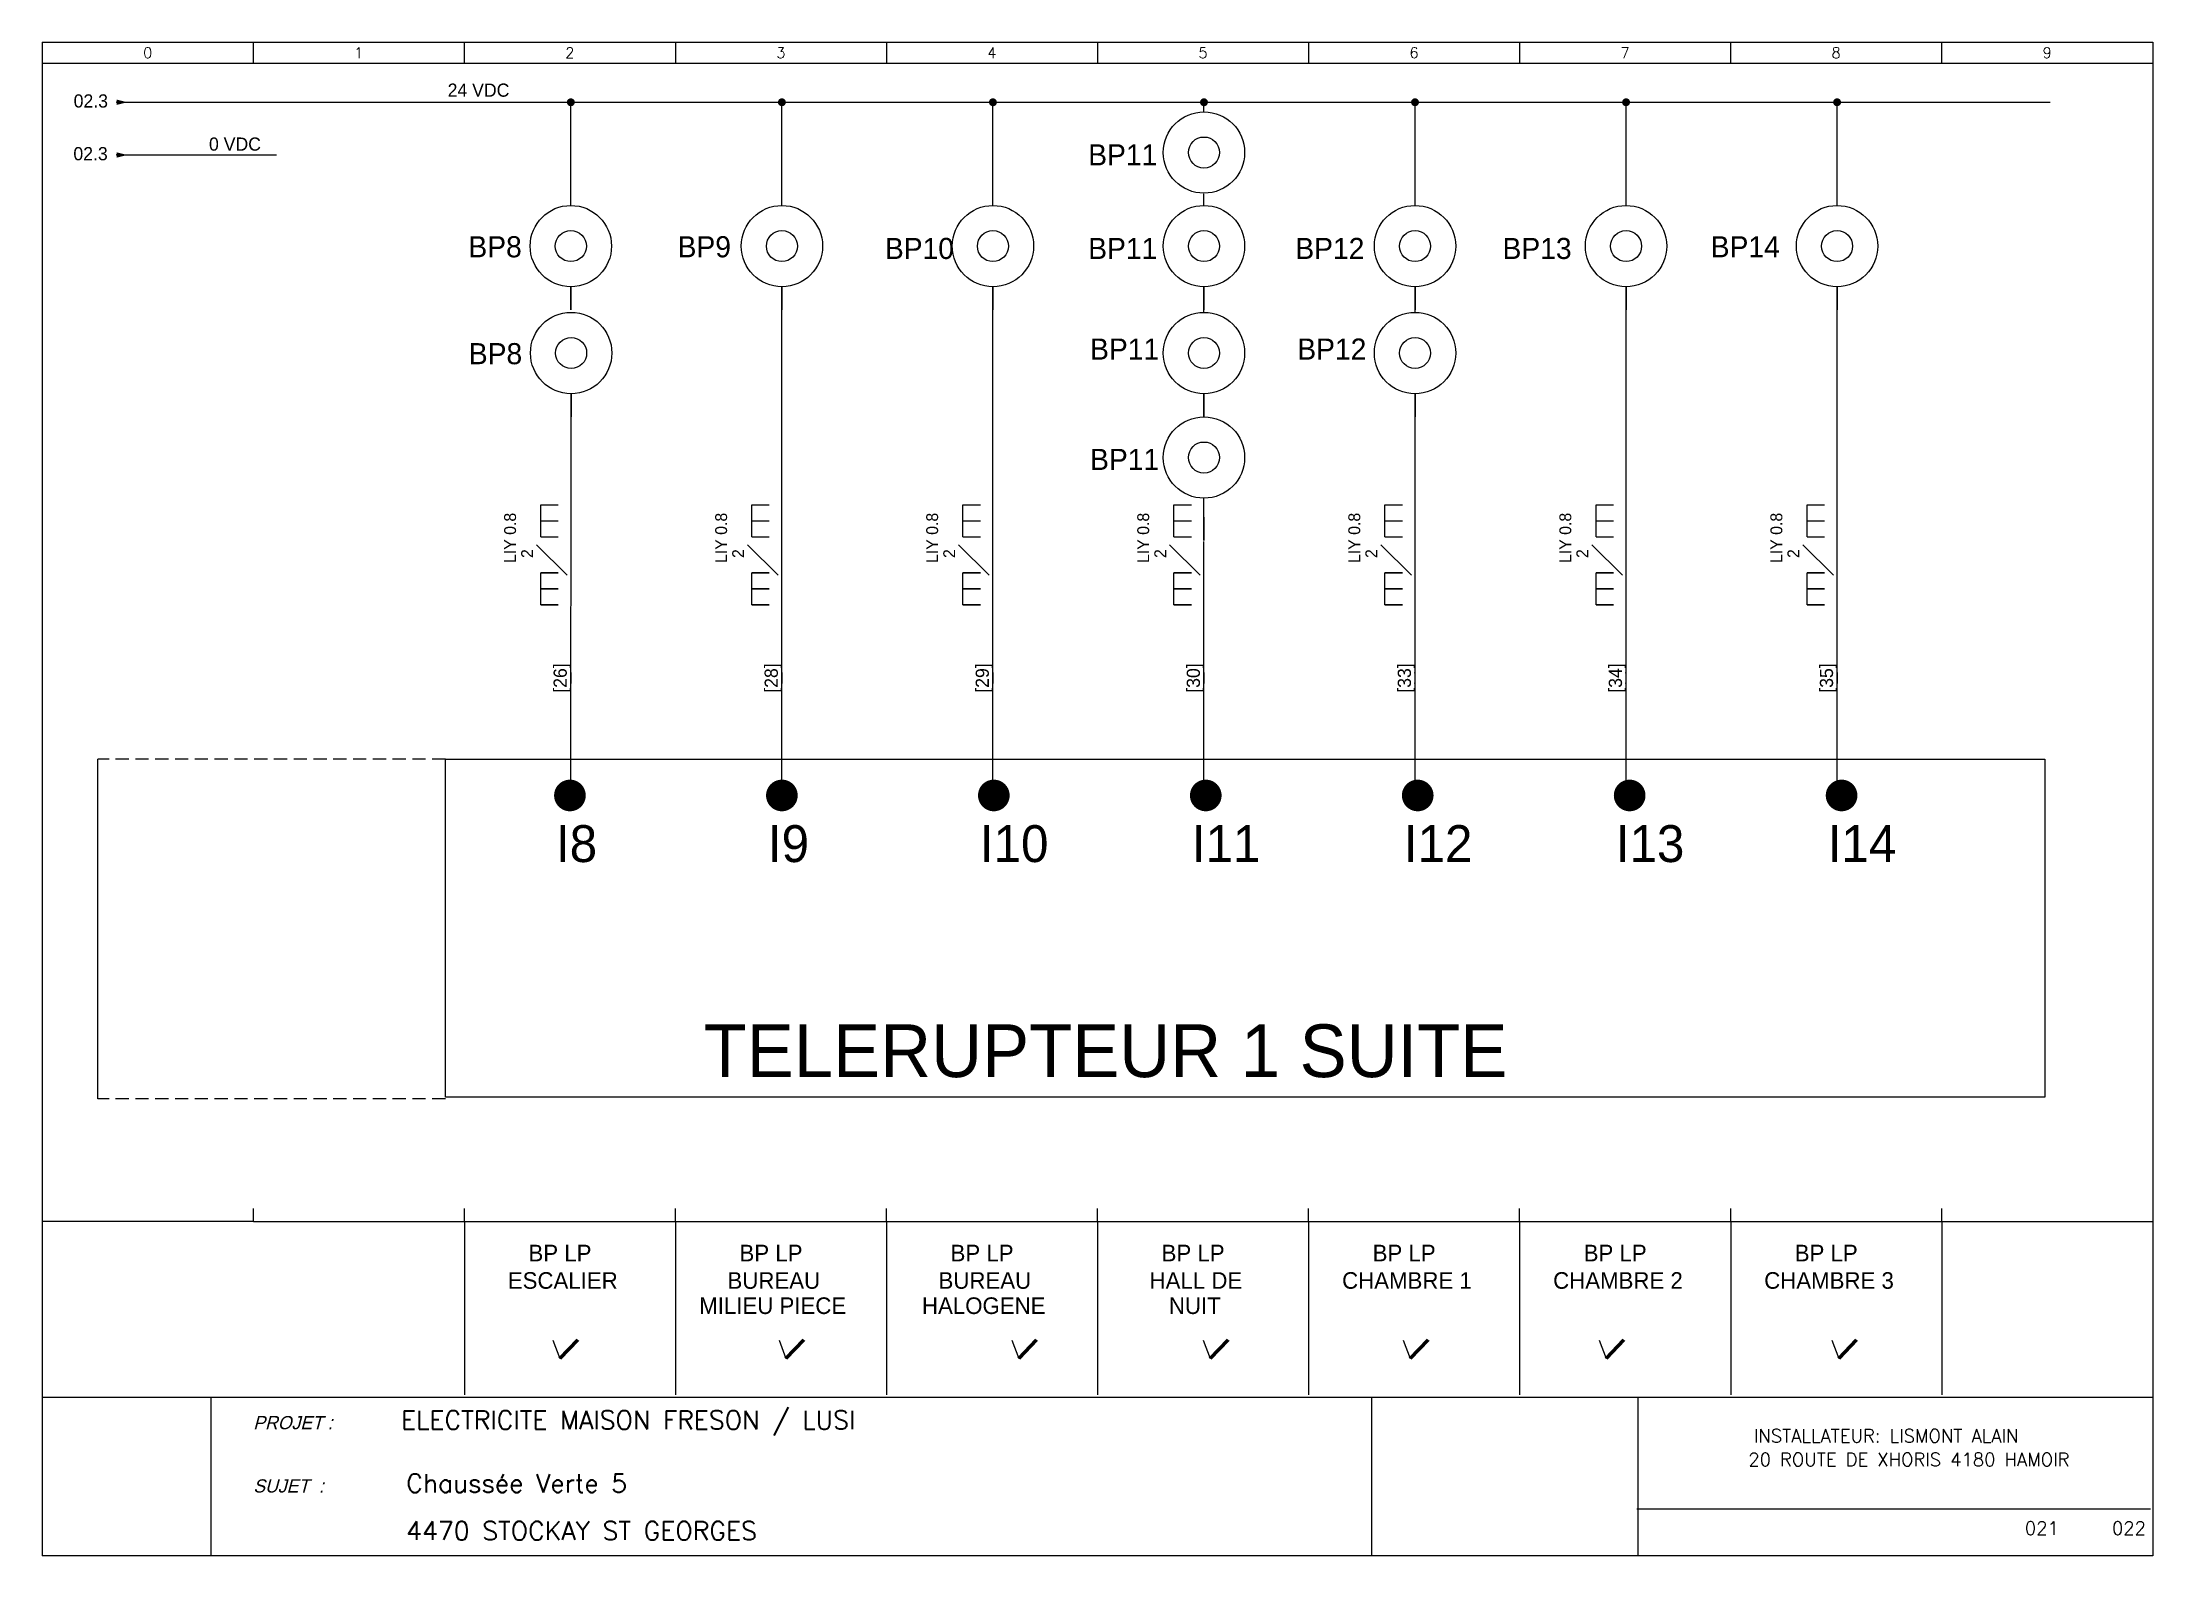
# Model space of a CAD drawing. Extents: x 5 to 405, y 4 to 291.
import ezdxf
from ezdxf.enums import TextEntityAlignment as Align

# ---------------------------------------------------------------- set-up
doc = ezdxf.new("R2010")
doc.units = 0
doc.header["$LTSCALE"] = 5
doc.header["$MEASUREMENT"] = 0
doc.linetypes.add('DASHED', pattern=[0.75, 0.5, -0.25])
doc.layers.get('0').update_dxf_attribs({"linetype": 'CONTINUOUS'})
for name, color, linetype in [('2', 1, 'CONTINUOUS'), ('3', 4, 'CONTINUOUS'), ('5', 2, 'CONTINUOUS'), ('C', 6, 'CONTINUOUS'), ('M', 6, 'CONTINUOUS'), ('S', 7, 'CONTINUOUS'), ('T2', 1, 'CONTINUOUS'), ('T3', 4, 'CONTINUOUS')]:
    doc.layers.add(name, color=color, linetype=linetype)
doc.styles.add('ROMANS', font='romans', dxfattribs={"width": 0.7, "height": 3})

# ---------------------------------------------------------------- blocks, each defined once
blk = doc.blocks.new('REFOUT')
at = {"linetype": 'Continuous'}
blk.add_solid([(0, 0.5), (0, -0.5), (2, 0)], dxfattribs=at)
at = {"layer": 'C', "color": 1, "linetype": 'Continuous'}
blk.add_point((0, 0), dxfattribs=at)
at = {"linetype": 'Continuous'}
blk.add_attdef('REF', (3, -1), '', height=2.5, dxfattribs=at)
at = {"linetype": 'Continuous', "flags": 1}
blk.add_attdef('INOUT', (-1, -2), '', height=0.5, dxfattribs=at)
blk = doc.blocks.new('TERCON09')
at = {"linetype": 'Continuous'}
for p, q in [((-0.5, 0), (0.5, 0)), ((0, -0.5), (0, 0))]:
    blk.add_line(p, q, dxfattribs=at)
at = {"linetype": 'Continuous', "const_width": 0.75}
blk.add_lwpolyline([(0, -0.375, 1), (0, 0.375, 1)], format="xyb", close=True, dxfattribs=at)
at = {"layer": 'C', "color": 1, "linetype": 'Continuous'}
blk.add_point((-0.5, 0), dxfattribs=at)
at = {"layer": 'C', "color": 4, "linetype": 'Continuous'}
blk.add_point((-0.5, 0), dxfattribs=at)
at = {"layer": 'C', "color": 5, "linetype": 'Continuous'}
blk.add_point((0, 0), dxfattribs=at)
at = {"layer": 'C', "color": 3, "linetype": 'Continuous'}
blk.add_point((0.5, 0), dxfattribs=at)
at = {"layer": 'C', "color": 2, "linetype": 'Continuous'}
blk.add_point((0, -0.5), dxfattribs=at)
at = {"layer": 'C', "color": 6, "linetype": 'Continuous'}
blk.add_point((0, -0.5), dxfattribs=at)
blk = doc.blocks.new('CABLE_TYPE2')
for p, q in [((-2.09, 10.43), (1.22, 10.43)), ((-2.09, 4.35), (-2.09, 10.43)), ((-2.09, 7.39), (1.22, 7.39)), ((-2.09, 7.39), (1.22, 7.39)), ((-2.09, 4.35), (1.22, 4.35)), ((-2.09, 4.35), (1.22, 4.35)), ((-2.91, 2.87), (2.91, -2.87)), ((1.22, -2.43), (-2.09, -2.43)), ((-2.09, -2.43), (1.22, -2.43)), ((-2.09, -8.52), (-2.09, -2.43)), ((1.22, -5.47), (-2.09, -5.47)), ((1.22, -5.47), (-2.09, -5.47)), ((-2.09, -5.47), (1.22, -5.47)), ((-2.09, -5.47), (1.22, -5.47)), ((1.22, -8.52), (-2.09, -8.52)), ((1.22, -8.52), (-2.09, -8.52)), ((-2.09, -8.52), (1.22, -8.52)), ((-2.09, -8.52), (1.22, -8.52))]:
    blk.add_line(p, q)
at = {"layer": 'T2', "linetype": 'Continuous'}
for tag, p in [('TYPE_CABLE', (-6.79, 8.94)), ('NBR_FILS', (-3.56, 2.04))]:
    blk.add_attdef(tag, text='', height=2.25, rotation=90, dxfattribs=at).set_placement(p, align=Align.RIGHT)
blk = doc.blocks.new('LINENUMV')
at = {"linetype": 'Continuous'}
for p, q in [((0, 1), (0, 0)), ((0, 0), (0, -1))]:
    blk.add_line(p, q, dxfattribs=at)
at = {"layer": 'C', "color": 1, "linetype": 'Continuous'}
blk.add_point((0, 1), dxfattribs=at)
at = {"layer": 'C', "color": 2, "linetype": 'Continuous'}
blk.add_point((0, -1), dxfattribs=at)
at = {"layer": 'T2', "linetype": 'Continuous'}
blk.add_attdef('LINENR', text='', height=2.5, rotation=90, dxfattribs=at).set_placement((0, 0), align=Align.BOTTOM_CENTER)
blk = doc.blocks.new('COMMENT')
for p, q in [((0, 0), (40, 0)), ((0, 0), (0, -32.88)), ((40, 0), (40, -32.88))]:
    blk.add_line(p, q)
at = {"linetype": 'Continuous'}
for tag, p in [('COMM1', (18.11, -7.55)), ('COMM2', (18.64, -12.75)), ('COMM3', (18.43, -17.53))]:
    blk.add_attdef(tag, text='', height=3.15, dxfattribs=at).set_placement(p, align=Align.CENTER)
blk = doc.blocks.new('ZONENR')
at = {"layer": '2', "style": 'ROMANS'}
blk.add_attdef('ZONENR', text='', height=2, dxfattribs=at).set_placement((20, 2), align=Align.MIDDLE)
blk = doc.blocks.new('CARTOUCHE')
at = {"color": 4}
blk.add_line((317.25, 13.9), (414.59, 13.9), dxfattribs=at)
at = {"layer": '2'}
for p, q in [((55, 292), (55, 288)), ((95, 292), (95, 288)), ((135, 292), (135, 288)), ((175, 292), (175, 288)), ((215, 292), (215, 288)), ((255, 292), (255, 288)), ((295, 292), (295, 288)), ((335, 292), (335, 288)), ((375, 292), (375, 288)), ((15, 288), (415, 288))]:
    blk.add_line(p, q, dxfattribs=at)
at = {"layer": '3'}
for p, q in [((15, 292), (415, 292)), ((15, 292), (15, 5)), ((415, 292), (415, 5)), ((415, 35), (15, 35)), ((47, 5), (47, 35)), ((415, 5), (15, 5))]:
    blk.add_line(p, q, dxfattribs=at)
for points in [[(267, 5), (267, 35)], [(317.5, 5), (317.5, 35)]]:
    blk.add_lwpolyline(points, dxfattribs=at)
at = {"layer": '2'}
for p, values in [((15, 288), {'ZONENR': '0'}), ((55, 288), {'ZONENR': '1'}), ((95, 288), {'ZONENR': '2'}), ((135, 288), {'ZONENR': '3'}), ((175, 288), {'ZONENR': '4'}), ((215, 288), {'ZONENR': '5'}), ((255, 288), {'ZONENR': '6'}), ((295, 288), {'ZONENR': '7'}), ((335, 288), {'ZONENR': '8'}), ((375, 288), {'ZONENR': '9'})]:
    blk.add_blockref('ZONENR', p, dxfattribs=at).add_auto_attribs(values)
at = {"layer": 'T2', "oblique": 15}
for s, p in [('PROJET :', (55, 29)), ('SUJET  :', (55, 17))]:
    blk.add_text(s, height=2.5, dxfattribs=at).set_placement(p)
at = {"layer": 'T3', "style": 'ROMANS'}
for tag, p in [('PROJET', (107, 26)), ('SUJET1', (78, 17)), ('SUJET2', (78, 11.5))]:
    blk.add_attdef(tag, p, '', height=3.5, dxfattribs=at)

msp = doc.modelspace()

# ---------------------------------------------------------------- linework, layer by layer
for p, q in [((45, 288), (45, 288)), ((45, 67.83), (45, 70.28)), ((85, 67.83), (85, 70.28)), ((85, 67.83), (85, 70.28)), ((85, 67.83), (85, 69.89)), ((125, 67.83), (125, 70.28)), ((125, 67.83), (125, 70.28)), ((125, 67.83), (125, 69.89)), ((165, 67.83), (165, 70.28)), ((165, 67.83), (165, 70.28)), ((165, 67.83), (165, 69.89)), ((205, 67.83), (205, 70.28)), ((205, 67.83), (205, 70.28)), ((205, 67.83), (205, 70.28)), ((205, 67.83), (205, 69.89)), ((205, 67.83), (205, 69.89)), ((245, 67.83), (245, 70.28)), ((245, 67.83), (245, 70.28)), ((245, 67.83), (245, 69.89)), ((285, 67.83), (285, 70.28)), ((285, 67.83), (285, 70.28)), ((285, 67.83), (285, 69.89)), ((325, 67.83), (325, 70.28)), ((325, 67.83), (325, 70.28)), ((325, 67.83), (325, 70.28)), ((325, 67.83), (325, 69.89)), ((325, 67.83), (325, 69.89)), ((365, 67.83), (365, 70.28)), ((365, 67.83), (365, 69.89)), ((45, 67.83), (5, 67.83)), ((45, 67.83), (85, 67.83)), ((85, 67.83), (405, 67.83)), ((85, 67.83), (125, 67.83)), ((125, 67.83), (165, 67.83)), ((165, 67.83), (205, 67.83)), ((205, 67.83), (245, 67.83)), ((245, 67.83), (285, 67.83)), ((285, 67.83), (325, 67.83)), ((325, 67.83), (365, 67.83))]:
    msp.add_line(p, q)
at = {"layer": '2'}
for p, q in [((19.11, 280.06), (385.52, 280.06)), ((105.17, 264.12), (105.17, 280.06)), ((145.17, 264.12), (145.17, 280.06)), ((185.17, 264.12), (185.17, 280.06)), ((225.17, 280.06), (225.17, 280.06)), ((265.17, 264.12), (265.17, 280.06)), ((305.17, 264.12), (305.17, 280.06)), ((345.17, 264.12), (345.17, 280.06)), ((19.11, 270.06), (49.41, 270.06)), ((145.17, 148.62), (145.17, 240.22)), ((185.17, 148.62), (185.17, 240.22)), ((305.17, 148.62), (305.17, 241.54)), ((345.17, 148.62), (345.17, 241.54)), ((105.17, 148.62), (105.23, 220.42)), ((265.17, 148.62), (265.17, 220.42)), ((225.17, 148.62), (225.17, 196.76))]:
    msp.add_line(p, q, dxfattribs=at)
at = {"layer": '5'}
for p, q in [((101.75, 45.34), (103.08, 41.86)), ((144.63, 45.34), (145.95, 41.86)), ((188.74, 45.34), (190.06, 41.86)), ((225.02, 45.34), (226.34, 41.86)), ((262.94, 45.34), (264.27, 41.86)), ((300.05, 45.34), (301.37, 41.86)), ((344.16, 45.34), (345.48, 41.86))]:
    msp.add_line(p, q, dxfattribs=at)
at = {"layer": '5', "lineweight": 100}
for p, q in [((103.08, 41.86), (106.47, 45.39)), ((145.95, 41.86), (149.34, 45.39)), ((190.06, 41.86), (193.45, 45.39)), ((226.34, 41.86), (229.73, 45.39)), ((264.27, 41.86), (267.66, 45.39)), ((301.37, 41.86), (304.76, 45.39)), ((345.48, 41.86), (348.87, 45.39))]:
    msp.add_line(p, q, dxfattribs=at)
at = {"layer": 'M'}
for p, q in [((5, 288), (5, 139.81)), ((225.17, 278.24), (225.17, 279.69)), ((105.17, 260.49), (105.17, 264.12)), ((145.17, 260.49), (145.17, 264.12)), ((185.17, 260.49), (185.17, 264.12)), ((265.17, 260.49), (265.17, 264.12)), ((305.17, 260.49), (305.17, 264.12)), ((345.17, 260.49), (345.17, 264.12)), ((225.17, 260.49), (225.17, 262.67)), ((105.17, 241.54), (105.17, 245.17)), ((105.17, 245.07), (105.17, 240.69)), ((105.17, 240.69), (105.17, 245.07)), ((145.17, 241.54), (145.17, 245.17)), ((145.17, 245.07), (145.17, 240.69)), ((145.17, 240.69), (145.17, 245.07)), ((185.17, 241.54), (185.17, 245.17)), ((185.17, 245.07), (185.17, 240.69)), ((185.17, 240.69), (185.17, 245.07)), ((225.17, 241.54), (225.17, 245.17)), ((225.17, 245.07), (225.17, 240.69)), ((225.17, 240.69), (225.17, 245.07)), ((265.17, 241.54), (265.17, 245.17)), ((265.17, 245.07), (265.17, 240.69)), ((265.17, 240.69), (265.17, 245.07)), ((305.17, 241.54), (305.17, 245.17)), ((305.17, 245.07), (305.17, 240.69)), ((305.17, 240.69), (305.17, 245.07)), ((345.17, 241.54), (345.17, 245.17)), ((345.17, 245.07), (345.17, 240.69)), ((345.17, 240.69), (345.17, 245.07)), ((145.17, 240.22), (145.17, 243.84)), ((185.17, 240.22), (185.17, 243.84)), ((225.17, 240.22), (225.17, 243.84)), ((265.17, 240.22), (265.17, 243.84)), ((305.17, 240.22), (305.17, 243.84)), ((105.23, 221.27), (105.23, 224.9)), ((105.23, 224.8), (105.23, 220.42)), ((105.23, 220.42), (105.23, 224.8)), ((225.17, 221.27), (225.17, 224.9)), ((225.17, 224.8), (225.17, 220.42)), ((225.17, 220.42), (225.17, 224.8)), ((265.17, 221.27), (265.17, 224.9)), ((265.17, 224.8), (265.17, 220.42)), ((265.17, 220.42), (265.17, 224.8)), ((225.17, 201.47), (225.17, 205.09)), ((225.17, 201.37), (225.17, 196.99)), ((225.17, 196.99), (225.17, 201.37)), ((15.52, 91.11), (15.52, 155.51))]:
    msp.add_line(p, q, dxfattribs=at)
at = {"layer": 'M', "linetype": 'DASHED'}
for p, q in [((81.4, 155.51), (15.52, 155.51)), ((81.4, 91.11), (15.52, 91.11))]:
    msp.add_line(p, q, dxfattribs=at)
at = {"layer": 'M'}
msp.add_lwpolyline([(81.4, 155.51), (384.55, 155.51), (384.55, 91.39), (81.4, 91.39)], close=True, dxfattribs=at)
for centre, radius in [((225.17, 270.53), 7.71), ((225.17, 270.53), 2.94), ((105.17, 252.78), 7.71), ((145.17, 252.78), 7.71), ((185.17, 252.78), 7.71), ((225.17, 252.78), 7.71), ((265.17, 252.78), 7.71), ((305.17, 252.78), 7.71), ((345.17, 252.78), 7.71), ((105.17, 252.78), 2.94), ((145.17, 252.78), 2.94), ((185.17, 252.78), 2.94), ((225.17, 252.78), 2.94), ((265.17, 252.78), 2.94), ((305.17, 252.78), 2.94), ((345.17, 252.78), 2.94), ((105.23, 232.51), 7.71), ((225.17, 232.51), 7.71), ((265.17, 232.51), 7.71), ((105.23, 232.51), 2.94), ((225.17, 232.51), 2.94), ((265.17, 232.51), 2.94), ((225.17, 212.7), 7.71), ((225.17, 212.7), 2.94)]:
    msp.add_circle(centre, radius, dxfattribs=at)

# ---------------------------------------------------------------- block references
ref = msp.add_blockref('COMMENT', (85, 67.83))
ref.add_attrib('COMM2', 'ESCALIER', dxfattribs={"linetype": 'Continuous', "height": 3.15}).set_placement((103.64, 55.08), align=Align.CENTER)
ref.add_attrib('COMM1', 'BP LP', dxfattribs={"linetype": 'Continuous', "height": 3.15}).set_placement((103.11, 60.28), align=Align.CENTER)
for p, values in [((125, 67.83), {'COMM2': 'BUREAU', 'COMM1': 'BP LP', 'COMM3': 'MILIEU PIECE'}), ((165, 67.83), {'COMM2': 'BUREAU', 'COMM1': 'BP LP', 'COMM3': 'HALOGENE'}), ((205, 67.83), {'COMM2': 'HALL DE', 'COMM1': 'BP LP', 'COMM3': 'NUIT'})]:
    msp.add_blockref('COMMENT', p).add_auto_attribs(values)
ref = msp.add_blockref('COMMENT', (245, 67.83))
ref.add_attrib('COMM2', 'CHAMBRE 1', dxfattribs={"linetype": 'Continuous', "height": 3.15}).set_placement((263.64, 55.08), align=Align.CENTER)
ref.add_attrib('COMM1', 'BP LP', dxfattribs={"linetype": 'Continuous', "height": 3.15}).set_placement((263.11, 60.28), align=Align.CENTER)
ref = msp.add_blockref('COMMENT', (285, 67.83))
ref.add_attrib('COMM2', 'CHAMBRE 2', dxfattribs={"linetype": 'Continuous', "height": 3.15}).set_placement((303.64, 55.08), align=Align.CENTER)
ref.add_attrib('COMM1', 'BP LP', dxfattribs={"linetype": 'Continuous', "height": 3.15}).set_placement((303.11, 60.28), align=Align.CENTER)
ref = msp.add_blockref('COMMENT', (325, 67.83))
ref.add_attrib('COMM2', 'CHAMBRE 3', dxfattribs={"linetype": 'Continuous', "height": 3.15}).set_placement((343.64, 55.08), align=Align.CENTER)
ref.add_attrib('COMM1', 'BP LP', dxfattribs={"linetype": 'Continuous', "height": 3.15}).set_placement((343.11, 60.28), align=Align.CENTER)
at = {"layer": '2'}
ref = msp.add_blockref('CARTOUCHE', (-10.02, -0.55), dxfattribs=at)
ref.add_attrib('PAGENR', '021', dxfattribs={"layer": 'T2', "height": 2.5, "style": 'ROMANS'}).set_placement((383.98, 8.45), align=Align.CENTER)
ref.add_attrib('PAGENXT', '022', dxfattribs={"layer": 'T2', "height": 2.5, "style": 'ROMANS'}).set_placement((400.48, 8.45), align=Align.CENTER)
ref.add_attrib('PROJET', 'ELECTRICITE MAISON FRESON / LUSI', (72.98, 28.45), dxfattribs={"layer": 'T3', "height": 3.5, "style": 'ROMANS'})
ref.add_attrib('SUJET1', 'Chaussée Verte 5', (73.98, 16.45), dxfattribs={"layer": 'T3', "height": 3.5, "style": 'ROMANS'})
ref.add_attrib('SUJET2', '4470 STOCKAY ST GEORGES', (73.98, 7.45), dxfattribs={"layer": 'T3', "height": 3.5, "style": 'ROMANS'})
ref.add_attrib('DESS3', 'INSTALLATEUR: LISMONT ALAIN ', dxfattribs={"layer": 'T2', "height": 2.5, "style": 'ROMANS'}).set_placement((355.32, 25.95), align=Align.CENTER)
ref.add_attrib('DESS4', '20 ROUTE DE XHORIS 4180 HAMOIR', dxfattribs={"layer": 'T2', "height": 2.5, "style": 'ROMANS'}).set_placement((358.78, 21.45), align=Align.CENTER)
for p in [(101.57, 193.28), (141.57, 193.28), (181.57, 193.28), (221.57, 193.28), (261.57, 193.28), (301.57, 193.28), (341.57, 193.28)]:
    msp.add_blockref('CABLE_TYPE2', p, dxfattribs=at).add_auto_attribs({'NBR_FILS': '2', 'TYPE_CABLE': 'LIY 0.8'})
at = {"layer": 'M'}
ref = msp.add_blockref('LINENUMV', (105.15, 170.89), dxfattribs=at)
ref.add_attrib('LINENR', '[26]', dxfattribs={"layer": 'T2', "color": 4, "linetype": 'Continuous', "height": 2.5, "rotation": 90}).set_placement((105.15, 170.89), align=Align.BOTTOM_CENTER)
ref = msp.add_blockref('LINENUMV', (145.15, 170.89), dxfattribs=at)
ref.add_attrib('LINENR', '[28]', dxfattribs={"layer": 'T2', "color": 4, "linetype": 'Continuous', "height": 2.5, "rotation": 90}).set_placement((145.15, 170.89), align=Align.BOTTOM_CENTER)
ref = msp.add_blockref('LINENUMV', (185.15, 170.89), dxfattribs=at)
ref.add_attrib('LINENR', '[29]', dxfattribs={"layer": 'T2', "color": 4, "linetype": 'Continuous', "height": 2.5, "rotation": 90}).set_placement((185.15, 170.89), align=Align.BOTTOM_CENTER)
ref = msp.add_blockref('LINENUMV', (225.15, 170.89), dxfattribs=at)
ref.add_attrib('LINENR', '[30]', dxfattribs={"layer": 'T2', "color": 4, "linetype": 'Continuous', "height": 2.5, "rotation": 90}).set_placement((225.15, 170.89), align=Align.BOTTOM_CENTER)
ref = msp.add_blockref('LINENUMV', (265.15, 170.89), dxfattribs=at)
ref.add_attrib('LINENR', '[33]', dxfattribs={"layer": 'T2', "color": 4, "linetype": 'Continuous', "height": 2.5, "rotation": 90}).set_placement((265.15, 170.89), align=Align.BOTTOM_CENTER)
ref = msp.add_blockref('LINENUMV', (305.15, 170.89), dxfattribs=at)
ref.add_attrib('LINENR', '[34]', dxfattribs={"layer": 'T2', "color": 4, "linetype": 'Continuous', "height": 2.5, "rotation": 90}).set_placement((305.15, 170.89), align=Align.BOTTOM_CENTER)
ref = msp.add_blockref('LINENUMV', (345.15, 170.89), dxfattribs=at)
ref.add_attrib('LINENR', '[35]', dxfattribs={"layer": 'T2', "color": 4, "linetype": 'Continuous', "height": 2.5, "rotation": 90}).set_placement((345.15, 170.89), align=Align.BOTTOM_CENTER)
at = {"layer": 'S'}
ref = msp.add_blockref('REFOUT', (19.11, 280.06), dxfattribs=at)
ref.add_attrib('REF', '02.3', (10.94, 279.06), dxfattribs={"layer": '0', "linetype": 'Continuous', "height": 2.5})
for p in [(105.17, 280.06), (145.17, 280.06), (185.17, 280.06), (225.17, 280.06), (265.17, 280.06), (305.17, 280.06), (345.17, 280.06)]:
    msp.add_blockref('TERCON09', p, dxfattribs=at)
ref = msp.add_blockref('REFOUT', (19.11, 270.06), dxfattribs=at)
ref.add_attrib('REF', '02.3', (10.89, 269.06), dxfattribs={"layer": '0', "linetype": 'Continuous', "height": 2.5})
at = {"layer": 'S', "xscale": 4, "yscale": 4, "zscale": 4}
for p in [(105, 148.62), (145.17, 148.62), (185.34, 148.62), (225.51, 148.62), (265.68, 148.62), (305.85, 148.62), (346.02, 148.62)]:
    msp.add_blockref('TERCON09', p, dxfattribs=at)

# ---------------------------------------------------------------- texts
at = {"layer": 'M', "attachment_point": 1}
for s, insert, char_height, width in [('{\\C1;24 VDC}', (81.82, 283.61), 2.5, 15.7189), ('{\\C1;0 VDC}', (36.59, 273.38), 2.5, 12.9232), ('BP11', (203.23, 272.09), 4, 12.5402), ('BP8', (85.76, 254.66), 4, 12.5402), ('BP9', (125.41, 254.66), 4, 12.5402), ('BP10', (164.7, 254.34), 4, 12.5402), ('BP11', (203.23, 254.34), 4, 12.5402), ('BP12', (242.49, 254.34), 4, 12.5402), ('BP13', (281.76, 254.34), 4, 12.5402), ('BP14', (321.22, 254.66), 4, 12.5402), ('BP8', (85.84, 234.39), 4, 12.5402), ('BP11', (203.59, 235.26), 4, 12.5402), ('BP12', (242.86, 235.26), 4, 12.5402), ('BP11', (203.59, 214.34), 4, 12.5402), ('I8', (102.35, 142.99), 7, 12.5402), ('I9', (142.52, 142.99), 7, 12.5402), ('I10', (182.69, 142.99), 7, 12.5402), ('I11', (222.87, 142.99), 7, 12.5402), ('I12', (263.04, 142.99), 7, 12.5402), ('I13', (303.21, 142.99), 7, 12.5402), ('I14', (343.38, 142.99), 7, 12.5402), ('TELERUPTEUR 1 SUITE', (130.35, 105.21), 10, 344.8345)]:
    msp.add_mtext(s, dxfattribs=dict(at, insert=insert, char_height=char_height, width=width))

doc.saveas('drawing.dxf')
